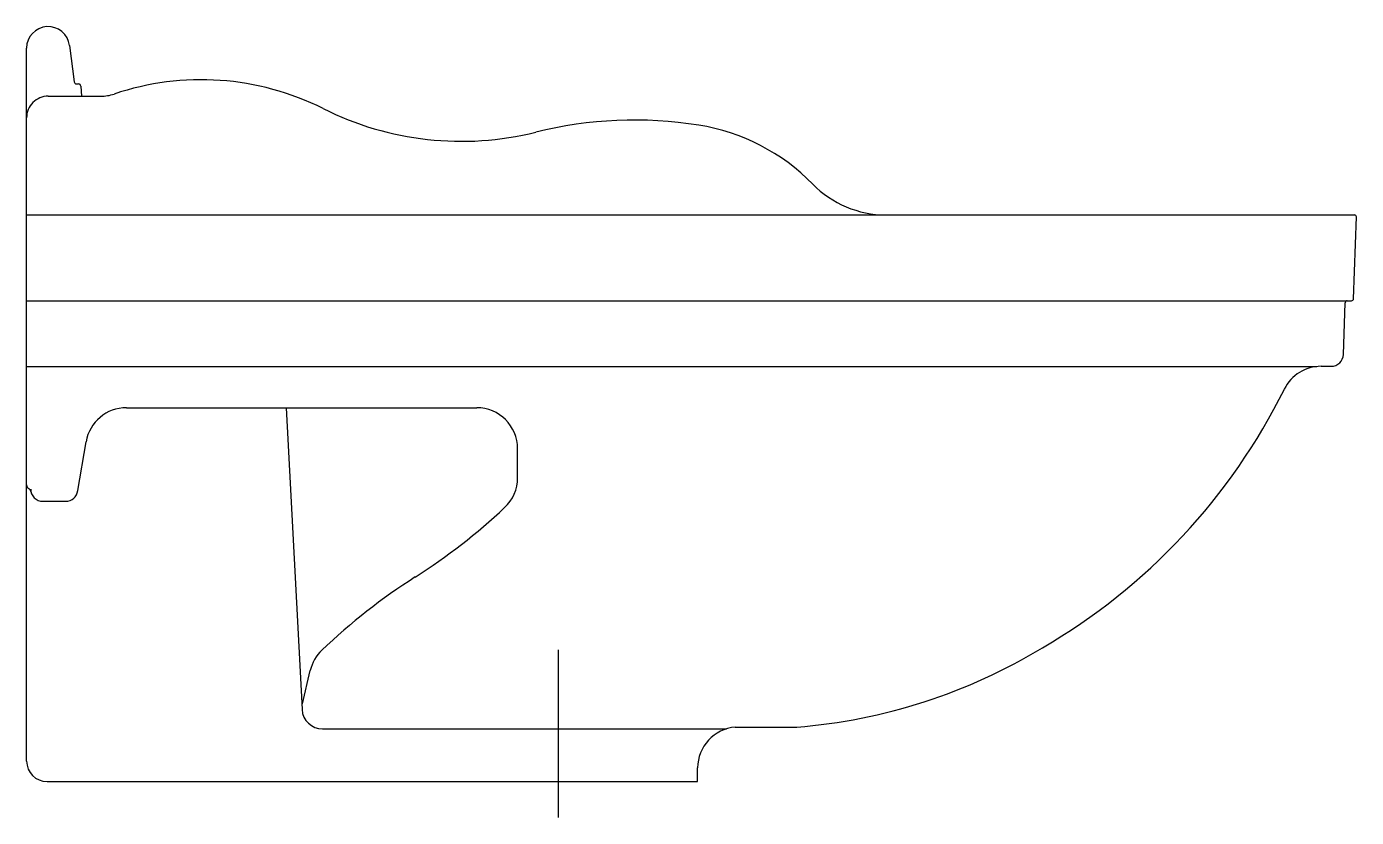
# Model space of a CAD drawing. Extents: x -1027.1 to -962.1, y 856.8 to 895.5.
import ezdxf

# ---------------------------------------------------------------- set-up
doc = ezdxf.new("R2010")
doc.units = 0
doc.header["$LTSCALE"] = 20
doc.header["$MEASUREMENT"] = 0
doc.linetypes.add('CONTINU', pattern=[0])
doc.layers.get('0').update_dxf_attribs({"linetype": 'CONTINUOUS'})

msp = doc.modelspace()

# ---------------------------------------------------------------- linework, layer by layer
at = {"color": 2, "linetype": 'CONTINU'}
for p, q in [((-1027.101, 859.555), (-1027.101, 894.404)), ((-1025.002, 894.532), (-1024.776, 892.762)), ((-1024.447, 892.542), (-1024.414, 892.055)), ((-1026.043, 892.055), (-1023.467, 892.055)), ((-1027.101, 886.255), (-962.201, 886.255)), ((-962.241, 882.152), (-962.101, 886.152)), ((-1027.101, 882.055), (-962.617, 882.055)), ((-962.548, 882.055), (-962.341, 882.055)), ((-962.736, 879.434), (-962.648, 881.959)), ((-1027.101, 878.845), (-964.03, 878.845)), ((-963.831, 878.855), (-963.336, 878.855)), ((-1022.22, 876.831), (-1005.101, 876.831)), ((-1014.412, 876.83), (-1013.639, 862.08)), ((-1024.597, 872.778), (-1024.191, 875.165)), ((-1003.101, 873.405), (-1003.101, 874.831)), ((-1026.301, 872.255), (-1025.192, 872.255)), ((-1001.101, 856.805), (-1001.101, 864.997)), ((-1013.614, 862.36), (-1013.234, 863.985)), ((-1012.64, 861.132), (-992.898, 861.132)), ((-992.46, 861.217), (-989.46, 861.217)), ((-994.301, 858.555), (-994.301, 859.224)), ((-1026.101, 858.555), (-994.301, 858.555))]:
    msp.add_line(p, q, dxfattribs=at)
for centre, radius, start, end in [((-1026.048, 894.404), 1.054, 6.99511, 180.00522), ((-1024.657, 892.777), 0.12, 187.01576, 268.03085), ((-1022.673, 950.423), 57.8, 268.02892, 268.12645), ((-1024.567, 892.534), 0.12, 3.86664, 88.1272), ((-1018.569, 879.54), 13.319, 63.39191, 108.64401), ((-1026.048, 891.002), 1.054, 89.76755, 180.00449), ((-1023.467, 894.055), 2, 270, 288.6434), ((-1005.849, 904.933), 15.082, 243.39201, 283.951), ((-997.391, 870.886), 20, 80.96136, 103.95113), ((-995.82, 880.762), 10, 44.39123, 80.9614), ((-985.101, 891.255), 5, 224.39114, 270), ((-962.201, 886.155), 0.1, 357.96151, 90), ((-962.548, 881.955), 0.1, 90, 178.00914), ((-962.341, 882.155), 0.1, 270, 357.96137), ((-963.831, 876.855), 2, 90, 153.69783), ((-963.336, 879.455), 0.6, 270, 357.99995), ((-992.518, 891.034), 30, 300.17617, 333.69851), ((-1022.22, 874.831), 2, 90, 170.36697), ((-1005.101, 874.831), 2, 0.00218, 90), ((-1026.901, 873.055), 0.2, 180.01289, 242.46847), ((-1005.101, 873.405), 2, 313.10542, 359.99909), ((-1027.086, 872.7), 0.2, 11.12526, 62.46463), ((-1026.301, 872.855), 0.6, 180.00009, 270), ((-1025.192, 872.855), 0.6, 270, 352.60091), ((-1024.235, 893.847), 30, 302.5336, 313.10607), ((-991.967, 843.263), 30, 122.53359, 133.62881), ((-1011.287, 863.53), 2, 133.62694, 166.84145), ((-991.642, 888.53), 27.4, 274.56683, 301.22476), ((-1012.64, 862.132), 1, 183.00351, 270), ((-992.301, 859.224), 2, 94.56773, 180.00166), ((-1026.101, 859.555), 1, 180.00256, 270)]:
    msp.add_arc(centre, radius, start, end, dxfattribs=at)

doc.saveas('drawing.dxf')
